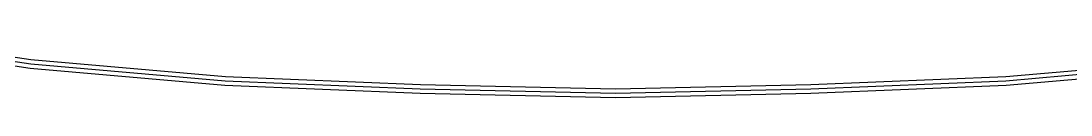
# Model space of a CAD drawing. Header units: metres. Extents: x 54.3 to 102.1, y 17 to 45.8.
# Drawn here: x 55.7565 to 56.1667, y 28.3896 to 28.4131 of the extents above; entities that cross this region are included whole.
import ezdxf

# ---------------------------------------------------------------- set-up
doc = ezdxf.new("R2010")
doc.units = ezdxf.units.M
doc.layers.add('Edges', color=7, linetype='Continuous')

# ---------------------------------------------------------------- blocks, each defined once
blk = doc.blocks.new('BMW 7 Series pl')
at = {"layer": 'Edges'}
for p, q in [((1976.58, 227.73), (1966.66, 341.22)), ((1969.34, 341.32), (1979.27, 227.8)), ((1971.96, 341.61), (1981.88, 227.96)), ((1981.38, 113.89), (1976.58, 227.73)), ((1979.27, 227.8), (1984.07, 113.92)), ((1981.88, 227.96), (1986.67, 114)), ((1983.93, -0.04), (1981.38, 113.89)), ((1984.07, 113.92), (1986.63, -0.04)), ((1986.67, 114), (1989.22, -0.04)), ((1981.38, -113.97), (1983.93, -0.04)), ((1986.63, -0.04), (1984.07, -114)), ((1989.22, -0.04), (1986.67, -114.08)), ((1976.58, -227.81), (1981.38, -113.97)), ((1984.07, -114), (1979.27, -227.87)), ((1986.67, -114.08), (1981.88, -228.03)), ((1966.66, -341.31), (1976.58, -227.81)), ((1979.27, -227.87), (1969.34, -341.4)), ((1981.88, -228.03), (1971.96, -341.69)), ((1954.07, -425.94), (1966.66, -341.31)), ((1969.34, -341.4), (1956.74, -426.06)), ((1971.96, -341.69), (1959.37, -426.5))]:
    blk.add_line(p, q, dxfattribs=at)

msp = doc.modelspace()

# ---------------------------------------------------------------- block references
at = {"xscale": 0.0006692596187054165, "yscale": 0.0006692596187054165, "zscale": 0.0006692596187054165, "rotation": 270}
msp.add_blockref('BMW 7 Series pl', (55.9888, 29.7209), dxfattribs=at)

doc.saveas('drawing.dxf')
